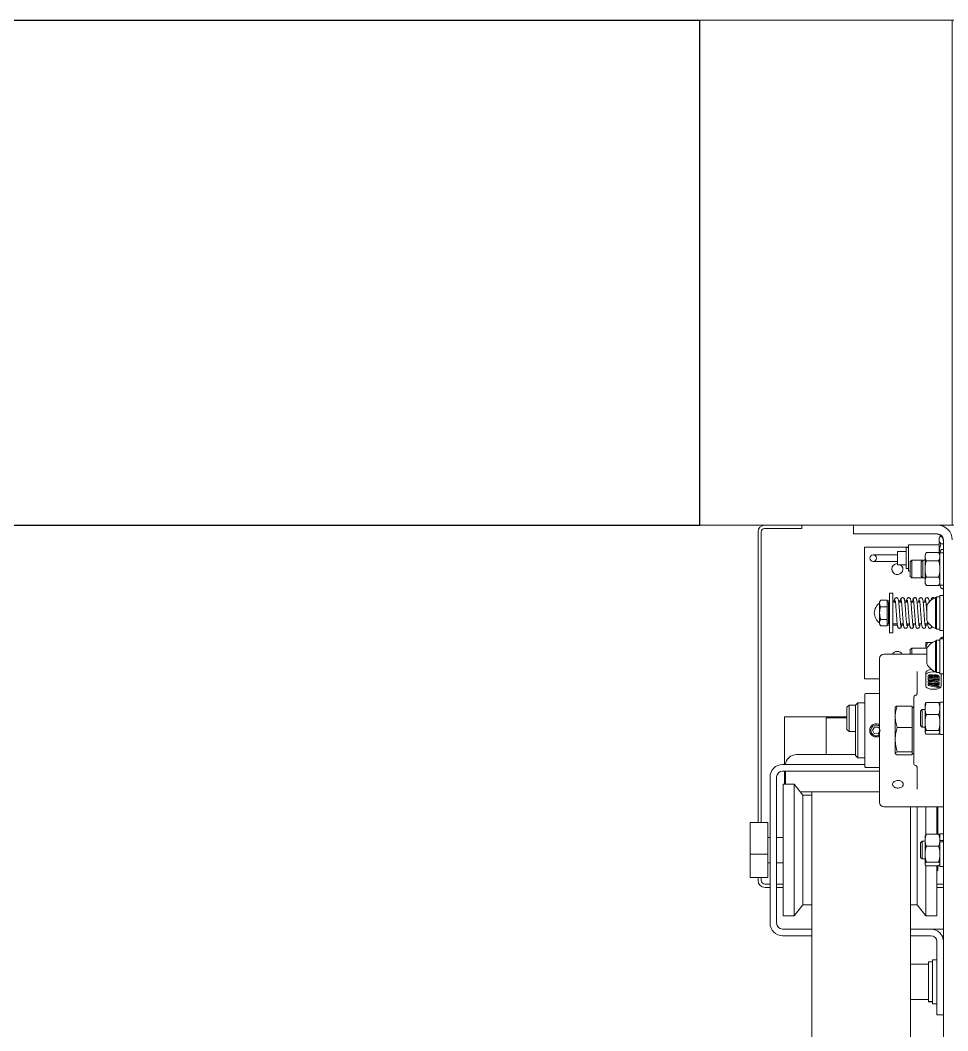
# Model space of a CAD drawing. Header units: inches. Extents: x -605 to 2991212, y -2872845 to 0.
# Drawn here: x 2768144.9 to 2768567.6, y -2487609.4 to -2487149.1 of the extents above; entities that cross this region are included whole.
import ezdxf

# ---------------------------------------------------------------- set-up
doc = ezdxf.new("R2010")
doc.units = ezdxf.units.IN
doc.header["$LTSCALE"] = 600
doc.header["$MEASUREMENT"] = 0
for name, color, linetype, lineweight in [('GB', 6, 'Continuous', 20), ('PV_COLUMN_LINE', 4, 'Continuous', 0), ('PV_STEEL LINE', 7, 'Continuous', 0), ('WALLS', 7, 'Continuous', 30)]:
    doc.layers.add(name, color=color, linetype=linetype, lineweight=lineweight)

# ---------------------------------------------------------------- blocks, each defined once
blk = doc.blocks.new('*U1330')
at = {"color": 7, "linetype": 'Continuous', "lineweight": 15}
for p, q in [((684445.08, -227649.88), (684523.88, -227649.88)), ((684462.08, -227649.88), (684462.08, -227651.38)), ((684485.58, -227653.88), (684485.58, -227649.88)), ((684442.08, -227652.88), (684442.08, -227785.38)), ((684443.58, -227652.88), (684443.58, -227785.38)), ((684452.08, -227651.38), (684445.08, -227651.38)), ((684462.08, -227651.38), (684452.08, -227651.38)), ((684495.58, -227653.88), (684485.58, -227653.88)), ((684495.58, -227653.88), (684523.88, -227653.88)), ((684524.58, -227658.88), (684510.58, -227658.88)), ((684510.58, -227664.88), (684510.58, -227658.88)), ((684524.95, -227655.24), (684524.58, -227655.88)), ((684524.58, -227655.88), (684524.58, -227656.47)), ((684524.58, -227656.47), (684524.58, -227662.52)), ((684526.58, -227658.31), (684525.39, -227658.31)), ((684526.58, -227656.58), (684526.58, -228079.88)), ((684490.58, -227659.88), (684490.58, -227719.88)), ((684510.58, -227659.88), (684490.58, -227659.88)), ((684499.58, -227663.38), (684494.58, -227663.38)), ((684505.58, -227663.38), (684499.58, -227663.38)), ((684505.58, -227664.88), (684505.58, -227662.13)), ((684509.58, -227661.88), (684505.83, -227661.88)), ((684510.58, -227660.13), (684509.58, -227660.13)), ((684509.58, -227664.88), (684509.58, -227660.13)), ((684518.79, -227662.34), (684518.18, -227663.38)), ((684518.18, -227663.38), (684518.18, -227664.23)), ((684518.18, -227664.23), (684518.18, -227669.83)), ((684518.76, -227662.38), (684524.4, -227662.38)), ((684524.98, -227663.38), (684524.38, -227662.34)), ((684524.59, -227662.69), (684524.98, -227662.69)), ((684525.38, -227661.34), (684524.89, -227662.69)), ((684526.58, -227662.48), (684524.98, -227662.48)), ((684524.98, -227662.48), (684524.98, -227677.28)), ((684494.58, -227666.38), (684499.58, -227666.38)), ((684499.58, -227666.38), (684505.58, -227666.38)), ((684505.58, -227667.63), (684505.58, -227664.88)), ((684505.83, -227667.88), (684509.58, -227667.88)), ((684509.58, -227669.63), (684509.58, -227664.88)), ((684510.58, -227670.88), (684510.58, -227664.88)), ((684512.17, -227665.88), (684511.48, -227666.57)), ((684511.48, -227666.57), (684511.48, -227671.82)), ((684517.17, -227665.88), (684512.17, -227665.88)), ((684512.17, -227665.88), (684512.17, -227672.23)), ((684517.17, -227665.88), (684516.48, -227666.57)), ((684516.48, -227666.57), (684516.48, -227673.19)), ((684518.18, -227665.88), (684517.17, -227665.88)), ((684517.17, -227665.88), (684517.17, -227673.88)), ((684518.76, -227666.08), (684524.4, -227666.08)), ((684509.58, -227669.63), (684510.58, -227669.63)), ((684510.58, -227670.88), (684511.48, -227670.88)), ((684511.48, -227671.82), (684511.48, -227673.19)), ((684511.48, -227673.19), (684512.17, -227673.88)), ((684512.17, -227672.23), (684512.17, -227673.88)), ((684516.48, -227673.19), (684517.17, -227673.88)), ((684518.18, -227669.83), (684518.18, -227675.49)), ((684518.76, -227673.58), (684524.4, -227673.58)), ((684512.17, -227673.88), (684517.17, -227673.88)), ((684517.17, -227673.88), (684518.18, -227673.88)), ((684518.18, -227675.49), (684518.18, -227676.38)), ((684518.18, -227676.38), (684518.79, -227677.42)), ((684518.76, -227677.39), (684524.4, -227677.39)), ((684524.38, -227677.42), (684524.98, -227676.38)), ((684524.59, -227677.07), (684524.98, -227677.07)), ((684524.89, -227677.07), (684525.38, -227678.43)), ((684525.02, -227677.43), (684524.94, -227677.35)), ((684524.98, -227677.28), (684526.58, -227677.28)), ((684503.58, -227680.88), (684501.98, -227680.88)), ((684501.98, -227698.88), (684501.98, -227680.88)), ((684503.58, -227698.88), (684503.58, -227680.88)), ((684524.98, -227682.48), (684523.38, -227682.48)), ((684523.38, -227697.28), (684523.38, -227682.48)), ((684526.58, -227681.88), (684524.98, -227681.88)), ((684524.98, -227697.88), (684524.98, -227681.88)), ((684497.91, -227684.14), (684497.48, -227684.88)), ((684497.48, -227684.88), (684497.48, -227685.58)), ((684497.48, -227685.58), (684497.48, -227689.93)), ((684500.98, -227684.11), (684497.93, -227684.11)), ((684500.98, -227687.04), (684497.93, -227687.04)), ((684500.98, -227684.11), (684500.98, -227685.58)), ((684500.98, -227684.38), (684501.98, -227684.38)), ((684501.48, -227684.88), (684500.98, -227684.88)), ((684500.98, -227685.58), (684500.98, -227687.04)), ((684500.98, -227687.04), (684500.98, -227689.93)), ((684501.48, -227684.88), (684501.48, -227694.24)), ((684501.98, -227686.88), (684501.73, -227686.88)), ((684503.58, -227684.38), (684504.64, -227684.38)), ((684504.71, -227684.88), (684503.58, -227684.88)), ((684506.15, -227684.38), (684507, -227684.38)), ((684507.49, -227684.88), (684506.22, -227684.88)), ((684508.93, -227684.38), (684509.77, -227684.38)), ((684510.27, -227684.88), (684508.99, -227684.88)), ((684513.04, -227684.88), (684511.77, -227684.88)), ((684512.65, -227683.76), (684512.48, -227684.88)), ((684515.82, -227684.88), (684514.55, -227684.88)), ((684518.59, -227684.88), (684517.33, -227684.88)), ((684518.98, -227690.73), (684518.98, -227686.38)), ((684523.38, -227682.88), (684523, -227682.88)), ((684523, -227691.58), (684523, -227682.88)), ((684497.48, -227689.93), (684497.48, -227694.24)), ((684500.98, -227689.93), (684500.98, -227692.81)), ((684518.98, -227693.38), (684518.98, -227690.73)), ((684523, -227696.88), (684523, -227691.58)), ((684497.48, -227694.24), (684497.48, -227694.88)), ((684497.48, -227694.88), (684497.91, -227695.63)), ((684500.98, -227692.81), (684497.93, -227692.81)), ((684500.98, -227695.66), (684497.93, -227695.66)), ((684500.98, -227692.81), (684500.98, -227694.24)), ((684500.98, -227694.24), (684500.98, -227695.66)), ((684500.98, -227694.88), (684501.48, -227694.88)), ((684501.98, -227695.38), (684500.98, -227695.38)), ((684501.48, -227694.24), (684501.48, -227694.88)), ((684501.73, -227692.88), (684501.98, -227692.88)), ((684503.58, -227694.88), (684505.54, -227694.88)), ((684505.6, -227695.38), (684503.58, -227695.38)), ((684507.05, -227694.88), (684508.31, -227694.88)), ((684507.44, -227695.99), (684507.61, -227694.88)), ((684508.38, -227695.38), (684507.53, -227695.38)), ((684509.82, -227694.88), (684511.09, -227694.88)), ((684510.58, -227695.38), (684510.31, -227695.38)), ((684511.16, -227695.35), (684510.58, -227695.38)), ((684512.6, -227694.88), (684513.87, -227694.88)), ((684515.37, -227694.88), (684516.64, -227694.88)), ((684518.15, -227694.88), (684519.42, -227694.88)), ((684501.98, -227698.88), (684503.58, -227698.88)), ((684523, -227696.88), (684523.38, -227696.88)), ((684523.38, -227697.28), (684524.98, -227697.28)), ((684524.98, -227697.88), (684526.58, -227697.88)), ((684518.58, -227705.88), (684518.58, -227703.38)), ((684521.47, -227703.38), (684519.38, -227703.38)), ((684522.76, -227702.69), (684522.8, -227702.69)), ((684523.38, -227702.61), (684523, -227702.61)), ((684523, -227716.61), (684523, -227702.61)), ((684524.98, -227702.21), (684523.38, -227702.21)), ((684523.38, -227717.01), (684523.38, -227702.21)), ((684526.58, -227701.61), (684524.98, -227701.61)), ((684524.98, -227717.61), (684524.98, -227701.61)), ((684525.38, -227701.34), (684525.28, -227701.61)), ((684518.98, -227708.61), (684499.48, -227708.61)), ((684512.17, -227705.88), (684511.48, -227706.57)), ((684511.48, -227706.57), (684511.48, -227708.61)), ((684519.11, -227705.88), (684512.17, -227705.88)), ((684512.17, -227705.88), (684512.17, -227708.61)), ((684518.98, -227713.11), (684518.98, -227706.11)), ((684514.58, -227716.59), (684514.58, -227726.43)), ((684518.58, -227723.32), (684518.58, -227716.88)), ((684519.58, -227719.29), (684519.58, -227718.68)), ((684519.58, -227719.71), (684519.58, -227719.29)), ((684524.58, -227719.68), (684519.58, -227719.29)), ((684520.15, -227718.66), (684520.15, -227719.08)), ((684520.15, -227719.08), (684521.72, -227719.2)), ((684521.72, -227719.2), (684521.72, -227718.8)), ((684522.29, -227718.75), (684522.29, -227719.25)), ((684522.29, -227719.25), (684524.02, -227719.39)), ((684523, -227716.61), (684523.38, -227716.61)), ((684523.38, -227717.01), (684524.98, -227717.01)), ((684523.99, -227718.7), (684523.99, -227719.16)), ((684524.02, -227719.39), (684524.02, -227718.94)), ((684524.98, -227717.25), (684524.44, -227717.01)), ((684524.58, -227718.74), (684524.58, -227719.68)), ((684524.98, -227717.61), (684526.58, -227717.61)), ((684525.58, -227717.61), (684525.58, -227723.32)), ((684490.58, -227719.88), (684497.48, -227719.88)), ((684519.58, -227719.96), (684519.58, -227719.71)), ((684519.58, -227719.71), (684524.58, -227720.11)), ((684522.52, -227720.19), (684519.58, -227719.96)), ((684519.58, -227719.96), (684519.58, -227720.42)), ((684519.58, -227720.42), (684521.65, -227720.59)), ((684519.58, -227720.93), (684521.46, -227720.62)), ((684519.58, -227721.2), (684519.58, -227720.93)), ((684524.58, -227721.59), (684519.58, -227721.2)), ((684519.58, -227721.66), (684519.58, -227721.2)), ((684519.58, -227721.66), (684523.06, -227721.94)), ((684519.58, -227722.15), (684524.58, -227721.84)), ((684519.58, -227722.45), (684519.58, -227722.15)), ((684519.58, -227722.92), (684519.58, -227722.45)), ((684524.58, -227723.53), (684519.58, -227722.45)), ((684519.58, -227722.92), (684524.58, -227723.99)), ((684521.15, -227722.52), (684522.63, -227722.84)), ((684522.63, -227722.21), (684521.38, -227722.28)), ((684521.54, -227721.11), (684524.58, -227721.35)), ((684524.58, -227720.36), (684521.7, -227720.82)), ((684522.63, -227722.67), (684522.01, -227722.71)), ((684522.38, -227721.17), (684524.58, -227720.82)), ((684522.63, -227722.84), (684522.63, -227722.21)), ((684524.58, -227722.09), (684523.14, -227722.18)), ((684523.14, -227722.18), (684523.14, -227722.94)), ((684523.14, -227722.64), (684524.58, -227722.55)), ((684523.14, -227722.94), (684524.58, -227723.25)), ((684524.58, -227719.68), (684524.58, -227720.11)), ((684524.58, -227720.11), (684524.58, -227720.36)), ((684524.58, -227720.36), (684524.58, -227720.82)), ((684524.58, -227721.35), (684524.58, -227721.59)), ((684524.58, -227721.59), (684524.58, -227721.84)), ((684524.58, -227721.84), (684524.58, -227722.09)), ((684524.58, -227722.09), (684524.58, -227722.55)), ((684524.58, -227723.25), (684524.58, -227723.53)), ((684524.58, -227723.53), (684524.58, -227723.99)), ((684497.48, -227726.51), (684491.08, -227726.51)), ((684513.92, -227727.39), (684513.9, -227727.38)), ((684514.58, -227726.43), (684514.59, -227726.47)), ((684483.55, -227731.88), (684482.58, -227732.85)), ((684482.58, -227732.85), (684482.58, -227742.92)), ((684486.58, -227731.88), (684483.55, -227731.88)), ((684483.55, -227731.88), (684483.55, -227743.88)), ((684487.58, -227730.86), (684486.58, -227731.86)), ((684486.58, -227754.86), (684486.58, -227731.86)), ((684490.78, -227730.86), (684487.58, -227730.86)), ((684487.58, -227730.86), (684487.58, -227755.86)), ((684504.62, -227732.8), (684504.58, -227732.86)), ((684504.58, -227737.14), (684504.58, -227732.87)), ((684512.38, -227732.26), (684505.52, -227732.26)), ((684512.38, -227732.26), (684512.38, -227737.14)), ((684513.08, -227732.86), (684512.38, -227732.86)), ((684518.29, -227731.2), (684518.18, -227731.38)), ((684518.18, -227731.38), (684518.18, -227733.42)), ((684518.18, -227733.42), (684518.18, -227739.75)), ((684518.76, -227730.69), (684524.4, -227730.69)), ((684524.98, -227731.38), (684524.88, -227731.2)), ((684526.58, -227730.48), (684524.98, -227730.48)), ((684524.98, -227745.28), (684524.98, -227730.48)), ((684454.08, -227737.13), (684454.08, -227758.88)), ((684482.58, -227737.13), (684454.08, -227737.13)), ((684473.08, -227737.63), (684482.58, -227737.63)), ((684473.08, -227754.38), (684473.08, -227737.63)), ((684504.58, -227737.14), (684504.58, -227747.58)), ((684512.38, -227737.14), (684512.38, -227742.02)), ((684516.87, -227733.88), (684516.18, -227734.57)), ((684516.18, -227734.57), (684516.18, -227741.19)), ((684518.18, -227733.88), (684516.87, -227733.88)), ((684516.87, -227733.88), (684516.87, -227741.88)), ((684518.76, -227736.15), (684524.4, -227736.15)), ((684495.18, -227741.83), (684494.25, -227743.29)), ((684495.18, -227741.83), (684496.91, -227741.9)), ((684496.91, -227741.9), (684497.71, -227743.44)), ((684512.38, -227742.02), (684505.52, -227742.02)), ((684512.38, -227742.02), (684512.38, -227747.58)), ((684516.18, -227741.19), (684516.87, -227741.88)), ((684516.87, -227741.88), (684518.18, -227741.88)), ((684518.18, -227739.75), (684518.18, -227744.21)), ((684482.58, -227742.92), (684483.55, -227743.88)), ((684483.55, -227743.88), (684486.58, -227743.88)), ((684493.02, -227742.89), (684492.99, -227743.24)), ((684495.06, -227744.83), (684494.25, -227743.29)), ((684495.06, -227744.83), (684496.79, -227744.9)), ((684496.79, -227744.9), (684497.71, -227743.44)), ((684497.48, -227743.37), (684497.48, -227743.36)), ((684518.18, -227744.21), (684518.18, -227744.38)), ((684518.18, -227744.38), (684518.29, -227744.56)), ((684518.76, -227743.34), (684524.4, -227743.34)), ((684518.76, -227745.07), (684524.4, -227745.07)), ((684524.84, -227744.56), (684524.4, -227745.07)), ((684524.88, -227744.56), (684524.98, -227744.38)), ((684524.98, -227745.28), (684526.58, -227745.28)), ((684504.58, -227753.8), (684504.58, -227747.58)), ((684512.38, -227747.58), (684512.38, -227753.13)), ((684486.58, -227754.38), (684459.58, -227754.38)), ((684486.58, -227754.86), (684487.58, -227755.86)), ((684487.58, -227755.86), (684490.78, -227755.86)), ((684504.66, -227753.93), (684504.58, -227753.8)), ((684504.58, -227753.8), (684504.58, -227753.86)), ((684504.58, -227753.86), (684504.62, -227753.93)), ((684512.38, -227753.13), (684505.52, -227753.13)), ((684512.38, -227754.47), (684505.52, -227754.47)), ((684512.38, -227753.13), (684512.38, -227753.8)), ((684512.38, -227753.8), (684512.38, -227754.47)), ((684512.38, -227753.86), (684513.08, -227753.86)), ((684490.78, -227758.88), (684453.28, -227758.88)), ((684491.08, -227760.21), (684497.48, -227760.21)), ((684513.9, -227759.35), (684513.92, -227759.34)), ((684514.59, -227760.25), (684514.58, -227760.3)), ((684514.58, -227760.3), (684514.58, -227770.13)), ((684447.58, -227831.18), (684447.58, -227764.58)), ((684450.58, -227831.18), (684450.58, -227764.58)), ((684497.48, -227761.88), (684453.28, -227761.88)), ((684454.08, -227761.88), (684454.08, -227767.88)), ((684454.58, -227761.88), (684454.58, -227764.88)), ((684454.58, -227767.88), (684454.58, -227764.88)), ((684458.58, -227767.88), (684453.58, -227767.88)), ((684453.58, -227827.88), (684453.58, -227767.88)), ((684462.58, -227772.88), (684458.58, -227767.88)), ((684458.58, -227827.88), (684458.58, -227767.88)), ((684466.58, -227771.38), (684461.38, -227771.38)), ((684466.58, -227772.88), (684462.58, -227772.88)), ((684462.58, -227822.88), (684462.58, -227772.88)), ((684497.48, -227771.38), (684466.58, -227771.38)), ((684466.58, -227791.96), (684466.58, -227771.38)), ((684499.48, -227778.11), (684526.58, -227778.11)), ((684511.58, -227791.96), (684511.58, -227778.11)), ((684514.58, -227778.11), (684514.58, -227822.88)), ((684518.58, -227778.11), (684518.58, -227790.85)), ((684523.58, -227778.11), (684523.58, -227790.69)), ((684524.08, -227790.69), (684524.08, -227778.11)), ((684438.58, -227785.38), (684446.58, -227785.38)), ((684438.58, -227799.76), (684438.58, -227785.38)), ((684446.58, -227799.76), (684446.58, -227785.38)), ((684447.58, -227792.08), (684446.58, -227792.08)), ((684453.58, -227792.08), (684450.58, -227792.08)), ((684466.58, -228006.88), (684466.58, -227791.96)), ((684511.58, -228006.88), (684511.58, -227791.96)), ((684518.29, -227791.2), (684518.18, -227791.38)), ((684518.18, -227791.38), (684518.18, -227793.42)), ((684518.76, -227790.69), (684524.4, -227790.69)), ((684524.98, -227791.38), (684524.88, -227791.2)), ((684526.58, -227790.48), (684524.98, -227790.48)), ((684524.98, -227793.49), (684524.98, -227790.48)), ((684516.87, -227793.88), (684516.18, -227794.57)), ((684516.18, -227794.57), (684516.18, -227801.19)), ((684518.18, -227793.88), (684516.87, -227793.88)), ((684516.87, -227793.88), (684516.87, -227801.88)), ((684518.18, -227793.42), (684518.18, -227799.75)), ((684518.76, -227796.15), (684524.4, -227796.15)), ((684526.58, -227793.49), (684524.98, -227793.49)), ((684524.98, -227793.49), (684524.98, -227793.99)), ((684524.98, -227794.16), (684524.98, -227793.99)), ((684524.98, -227805.28), (684524.98, -227794.16)), ((684524.98, -227794.16), (684526.58, -227794.16)), ((684438.58, -227799.76), (684446.58, -227799.76)), ((684438.58, -227799.76), (684438.58, -227810.38)), ((684446.58, -227799.76), (684446.58, -227810.38)), ((684516.18, -227801.19), (684516.87, -227801.88)), ((684516.87, -227801.88), (684518.18, -227801.88)), ((684518.18, -227799.75), (684518.18, -227804.21)), ((684446.58, -227803.68), (684447.58, -227803.68)), ((684450.58, -227803.68), (684453.58, -227803.68)), ((684518.18, -227804.21), (684518.18, -227804.38)), ((684518.18, -227804.38), (684518.29, -227804.56)), ((684518.58, -227804.89), (684518.58, -227827.88)), ((684518.76, -227803.34), (684524.4, -227803.34)), ((684518.76, -227805.07), (684524.4, -227805.07)), ((684523.58, -227805.07), (684523.58, -227827.88)), ((684524.08, -227807.13), (684524.08, -227805.07)), ((684524.84, -227804.56), (684524.4, -227805.07)), ((684524.88, -227804.56), (684524.98, -227804.38)), ((684524.98, -227805.28), (684526.58, -227805.28)), ((684446.58, -227810.38), (684438.58, -227810.38)), ((684442.08, -227810.38), (684442.08, -227811.68)), ((684443.58, -227810.38), (684443.58, -227811.68)), ((684523.58, -227807.13), (684524.08, -227807.13)), ((684445.28, -227813.38), (684447.58, -227813.38)), ((684445.28, -227814.88), (684447.58, -227814.88)), ((684450.58, -227813.38), (684453.58, -227813.38)), ((684450.58, -227814.88), (684453.58, -227814.88)), ((684523.58, -227813.38), (684526.58, -227813.38)), ((684523.58, -227814.88), (684526.58, -227814.88)), ((684458.58, -227827.88), (684462.58, -227822.88)), ((684462.58, -227822.88), (684466.58, -227822.88)), ((684511.58, -227822.88), (684514.58, -227822.88)), ((684514.58, -227822.88), (684518.58, -227827.88)), ((684453.58, -227827.88), (684458.58, -227827.88)), ((684518.58, -227827.88), (684523.58, -227827.88)), ((684453.28, -227833.88), (684466.58, -227833.88)), ((684511.58, -227833.88), (684520.88, -227833.88)), ((684526.58, -227833.88), (684520.88, -227833.88)), ((684453.28, -227836.88), (684466.58, -227836.88)), ((684511.58, -227836.88), (684520.88, -227836.88)), ((684526.58, -227836.88), (684525.9, -227836.88)), ((684523.58, -227867.88), (684523.58, -227839.58)), ((684523.58, -227847.88), (684521.58, -227847.88)), ((684521.58, -227867.88), (684521.58, -227847.88)), ((684519.78, -227849.88), (684511.58, -227849.88)), ((684521.58, -227848.83), (684519.78, -227848.83)), ((684519.78, -227866.79), (684519.78, -227848.83)), ((684511.58, -227865.88), (684519.78, -227865.88)), ((684521.58, -227866.79), (684519.78, -227866.79)), ((684519.78, -227866.79), (684519.78, -227866.91)), ((684519.78, -227866.93), (684519.78, -227866.91)), ((684519.78, -227866.91), (684521.58, -227866.91)), ((684519.78, -227866.93), (684521.58, -227866.93)), ((684521.58, -227867.88), (684523.58, -227867.88)), ((684523.58, -227872.88), (684523.58, -227867.88)), ((684526.58, -227872.88), (684523.58, -227872.88))]:
    blk.add_line(p, q, dxfattribs=at)
at = {"color": 7, "linetype": 'Continuous', "lineweight": 15, "flags": 128}
for points in [[(684511.76, -227684.51), (684511.81, -227684.52), (684512.51, -227684.73)], [(684518.58, -227716.88), (684518.73, -227716.51), (684519.14, -227716.17), (684519.79, -227715.88), (684520.63, -227715.68), (684521.14, -227715.61)], [(684523.38, -227716.76), (684522.58, -227716.68), (684521.59, -227716.68), (684520.63, -227716.79), (684519.79, -227716.99), (684519.14, -227717.28), (684518.73, -227717.62), (684518.58, -227718)], [(684525.58, -227718), (684525.44, -227717.62), (684525.44, -227717.61)], [(684525.58, -227723.32), (684525.44, -227723.7), (684525.03, -227724.04), (684524.38, -227724.33), (684523.54, -227724.53), (684522.58, -227724.64), (684521.59, -227724.64), (684520.63, -227724.53), (684519.79, -227724.33), (684519.14, -227724.04), (684518.73, -227723.7), (684518.58, -227723.32)]]:
    blk.add_lwpolyline(points, dxfattribs=at)
at = {"color": 7, "linetype": 'Continuous', "lineweight": 15}
blk.add_circle((684494.58, -227664.88), 1.5, dxfattribs=at)
for centre, radius, start, end in [((684445.08, -227652.88), 3, 90, 180), ((684523.88, -227656.58), 6.7, 0, 90), ((684445.08, -227652.88), 1.5, 90, 180), ((684523.18, -227657.28), 3.4, 0, 90), ((684523.88, -227656.58), 2.7, 0, 90), ((684505.83, -227662.13), 0.25, 90, 180), ((684525.97, -227661.55), 0.619, 0, 160), ((684505.58, -227669.88), 2.5, 90, 180), ((684505.58, -227669.88), 2.5, 180, 53.1301), ((684505.83, -227667.63), 0.25, 180, 270), ((684525.97, -227678.21), 0.619, 200, 0), ((684500.58, -227689.88), 5.5, 124.3077, 235.6923), ((684501.73, -227686.63), 0.25, 180, 270), ((684525.57, -227689.88), 7.45, 110.0947, 151.9941), ((684501.73, -227693.13), 0.25, 90, 180), ((684525.57, -227689.88), 7.45, 208.0059, 249.9053), ((684525.97, -227701.55), 0.619, 0, 160), ((684525.57, -227709.61), 7.45, 110.0947, 151.9941), ((684499.48, -227710.61), 2, 90, 180), ((684505.58, -227709.88), 2.5, 30.5307, 149.4693), ((684525.57, -227709.61), 7.45, 208.0059, 249.9053), ((684491.08, -227726.81), 0.3, 90, 180), ((684514.08, -227728.36), 1, 100.7555, 180), ((684495.98, -227743.36), 2.45, 51.6561, 177.5764), ((684495.98, -227743.36), 3, 59.3157, 91.6627), ((684495.98, -227743.36), 3, 195.4501, 300.6638), ((684495.98, -227743.36), 2.45, 177.5764, 308.5367), ((684459.58, -227759.38), 5, 90, 174.2608), ((684453.28, -227764.58), 5.7, 90, 180), ((684491.08, -227759.91), 0.3, 180, 270), ((684514.08, -227758.36), 1, 180, 259.2445), ((684453.28, -227764.58), 2.7, 90, 180), ((684499.48, -227776.11), 2, 180, 270), ((684445.28, -227811.68), 3.2, 180, 270), ((684445.28, -227811.68), 1.7, 180, 270), ((684453.28, -227831.18), 5.7, 180, 270), ((684453.28, -227831.18), 2.7, 180, 270), ((684520.88, -227839.58), 5.7, 0, 90), ((684520.88, -227839.58), 2.7, 0, 90)]:
    blk.add_arc(centre, radius, start, end, dxfattribs=at)
for points, knots in [([(684525.39, -227654.63), (684525.16, -227654.92), (684524.71, -227655.53), (684524.63, -227656.15), (684524.58, -227656.47)], [0, 0, 0, 0, 0.495458, 1, 1, 1, 1]), ([(684524.58, -227656.47), (684524.59, -227656.51), (684524.59, -227656.84), (684524.77, -227657.47), (684525.18, -227658.03), (684525.39, -227658.31)], [0, 0, 0, 0, 0.07009, 0.530784, 1, 1, 1, 1]), ([(684525.39, -227658.31), (684525.16, -227659.14), (684524.77, -227660.52), (684524.69, -227661.95), (684524.66, -227662.52)], [0, 0, 0, 0, 0.602622, 1, 1, 1, 1]), ([(684518.18, -227664.23), (684518.18, -227664.18), (684518.19, -227663.85), (684518.32, -227663.23), (684518.61, -227662.66), (684518.76, -227662.38)], [0, 0, 0, 0, 0.070077, 0.530778, 1, 1, 1, 1]), ([(684518.76, -227666.08), (684518.6, -227665.78), (684518.28, -227665.17), (684518.21, -227664.54), (684518.18, -227664.23)], [0, 0, 0, 0, 0.495458, 1, 1, 1, 1]), ([(684524.98, -227664.23), (684524.98, -227664.18), (684524.98, -227663.85), (684524.85, -227663.23), (684524.55, -227662.66), (684524.4, -227662.38)], [0, 0, 0, 0, 0.070077, 0.530778, 1, 1, 1, 1]), ([(684524.4, -227666.08), (684524.57, -227665.78), (684524.89, -227665.17), (684524.95, -227664.54), (684524.98, -227664.23)], [0, 0, 0, 0, 0.495458, 1, 1, 1, 1]), ([(684524.65, -227662.52), (684524.7, -227662.51), (684524.81, -227662.5), (684524.94, -227662.43), (684525, -227662.37), (684525.02, -227662.34)], [0, 0, 0, 0, 0.369759, 0.738, 1, 1, 1, 1]), ([(684518.18, -227669.83), (684518.18, -227669.74), (684518.19, -227669.07), (684518.32, -227667.8), (684518.61, -227666.65), (684518.76, -227666.08)], [0, 0, 0, 0, 0.070077, 0.530778, 1, 1, 1, 1]), ([(684524.98, -227669.83), (684524.98, -227669.74), (684524.98, -227669.07), (684524.85, -227667.8), (684524.55, -227666.65), (684524.4, -227666.08)], [0, 0, 0, 0, 0.070077, 0.530778, 1, 1, 1, 1]), ([(684518.76, -227673.58), (684518.6, -227672.97), (684518.28, -227671.74), (684518.21, -227670.47), (684518.18, -227669.83)], [0, 0, 0, 0, 0.495458, 1, 1, 1, 1]), ([(684518.18, -227675.49), (684518.19, -227675.31), (684518.22, -227674.67), (684518.54, -227674.04), (684518.76, -227673.58)], [0, 0, 0, 0, 0.268634, 1, 1, 1, 1]), ([(684524.4, -227673.58), (684524.57, -227672.97), (684524.89, -227671.74), (684524.95, -227670.47), (684524.98, -227669.83)], [0, 0, 0, 0, 0.495458, 1, 1, 1, 1]), ([(684524.98, -227675.49), (684524.98, -227675.31), (684524.94, -227674.67), (684524.63, -227674.04), (684524.4, -227673.58)], [0, 0, 0, 0, 0.268634, 1, 1, 1, 1]), ([(684518.76, -227677.39), (684518.68, -227677.23), (684518.34, -227676.61), (684518.25, -227675.96), (684518.18, -227675.49)], [0, 0, 0, 0, 0.257551, 1, 1, 1, 1]), ([(684524.4, -227677.39), (684524.49, -227677.23), (684524.83, -227676.61), (684524.92, -227675.96), (684524.98, -227675.49)], [0, 0, 0, 0, 0.257551, 1, 1, 1, 1]), ([(684497.48, -227685.58), (684497.48, -227685.54), (684497.49, -227685.28), (684497.59, -227684.78), (684497.82, -227684.34), (684497.93, -227684.11)], [0, 0, 0, 0, 0.070063, 0.53077, 1, 1, 1, 1]), ([(684497.93, -227687.04), (684497.81, -227686.8), (684497.55, -227686.32), (684497.51, -227685.83), (684497.48, -227685.58)], [0, 0, 0, 0, 0.495458, 1, 1, 1, 1]), ([(684497.48, -227689.93), (684497.48, -227689.86), (684497.49, -227689.34), (684497.59, -227688.36), (684497.82, -227687.48), (684497.93, -227687.04)], [0, 0, 0, 0, 0.070063, 0.53077, 1, 1, 1, 1]), ([(684507.27, -227696.01), (684507.22, -227695.89), (684507.13, -227695.66), (684507, -227694.6), (684506.88, -227693.28), (684506.77, -227691.84), (684506.66, -227690.45), (684506.56, -227688.87), (684506.44, -227687.3), (684506.32, -227685.86), (684506.21, -227684.75), (684506.09, -227683.95), (684505.97, -227683.34), (684505.47, -227682.89), (684504.99, -227682.87), (684504.68, -227683.04), (684504.44, -227683.33), (684504.33, -227683.68), (684504.24, -227684.07), (684504.2, -227684.5), (684504.18, -227684.6)], [0, 0, 0, 0, 0.086061, 0.166219, 0.239418, 0.306101, 0.366545, 0.419423, 0.505832, 0.570644, 0.634572, 0.700138, 0.764235, 0.798734, 0.830975, 0.85466, 0.871917, 0.917157, 0.980864, 1, 1, 1, 1]), ([(684504.18, -227684.88), (684504.18, -227684.83), (684504.18, -227684.77), (684504.18, -227684.68), (684504.18, -227684.64), (684504.18, -227684.62), (684504.18, -227684.61)], [0, 0, 0, 0, 0.624321, 0.802083, 0.946996, 1, 1, 1, 1]), ([(684504.62, -227684.14), (684504.61, -227684.14), (684504.59, -227684.14), (684504.71, -227684.73), (684504.81, -227685.71), (684504.91, -227686.94), (684505.01, -227688.18), (684505.11, -227689.65), (684505.22, -227691.28), (684505.35, -227692.96), (684505.48, -227694.51), (684505.63, -227695.75), (684505.73, -227696.04), (684505.78, -227696.19)], [0, 0, 0, 0, 0.03221, 0.115461, 0.227455, 0.295224, 0.371969, 0.455969, 0.548308, 0.649311, 0.757551, 0.875103, 1, 1, 1, 1]), ([(684507.11, -227683.77), (684507.1, -227683.78), (684507.04, -227683.87), (684506.98, -227684.41), (684506.92, -227684.88)], [0, 0, 0, 0, 0.125965, 1, 1, 1, 1]), ([(684508.82, -227683.82), (684508.8, -227683.7), (684508.76, -227683.47), (684508.55, -227683.12), (684508.2, -227682.89), (684507.79, -227682.87), (684507.46, -227683.03), (684507.22, -227683.32), (684507.17, -227683.55), (684507.15, -227683.69)], [0, 0, 0, 0, 0.141327, 0.2916, 0.447799, 0.598936, 0.73263, 0.843112, 1, 1, 1, 1]), ([(684507.25, -227683.75), (684507.29, -227683.85), (684507.38, -227684.04), (684507.51, -227684.96), (684507.62, -227686.15), (684507.73, -227687.47), (684507.83, -227688.79), (684507.93, -227690.33), (684508.05, -227691.92), (684508.16, -227693.4), (684508.27, -227694.53), (684508.38, -227695.44), (684508.46, -227695.99), (684508.65, -227696.47), (684508.97, -227696.82), (684509.44, -227696.92), (684509.77, -227696.78), (684509.97, -227696.59), (684510.13, -227696.34), (684510.24, -227695.92), (684510.32, -227695.45), (684510.37, -227694.96), (684510.38, -227694.88)], [0, 0, 0, 0, 0.078542, 0.152513, 0.220094, 0.282538, 0.339457, 0.389864, 0.474419, 0.5367, 0.594858, 0.654194, 0.713336, 0.743425, 0.775879, 0.8079, 0.832177, 0.848691, 0.866228, 0.915803, 0.986909, 1, 1, 1, 1]), ([(684509.92, -227695.67), (684509.93, -227695.67), (684509.94, -227695.68), (684509.9, -227695.54), (684509.82, -227695), (684509.71, -227693.94), (684509.61, -227692.68), (684509.51, -227691.42), (684509.41, -227689.94), (684509.29, -227688.32), (684509.17, -227686.66), (684509.04, -227685.15), (684508.89, -227683.96), (684508.79, -227683.7), (684508.74, -227683.56)], [0, 0, 0, 0, 0.007534, 0.040097, 0.124237, 0.237987, 0.305545, 0.381787, 0.465664, 0.556419, 0.656202, 0.762451, 0.877955, 1, 1, 1, 1]), ([(684512.84, -227696.02), (684512.79, -227695.93), (684512.71, -227695.74), (684512.58, -227694.83), (684512.46, -227693.66), (684512.36, -227692.35), (684512.26, -227691.03), (684512.15, -227689.49), (684512.04, -227687.89), (684511.92, -227686.41), (684511.82, -227685.27), (684511.71, -227684.35), (684511.62, -227683.79), (684511.44, -227683.3), (684511.12, -227682.95), (684510.65, -227682.85), (684510.32, -227682.98), (684510.11, -227683.18), (684509.96, -227683.43), (684509.85, -227683.84), (684509.76, -227684.32), (684509.71, -227684.8), (684509.7, -227684.88)], [0, 0, 0, 0, 0.078746, 0.152092, 0.220102, 0.281837, 0.338737, 0.389475, 0.473277, 0.536003, 0.593597, 0.652763, 0.712482, 0.742564, 0.775287, 0.807795, 0.832503, 0.849313, 0.867031, 0.91662, 0.986146, 1, 1, 1, 1]), ([(684510.16, -227684.1), (684510.16, -227684.1), (684510.15, -227684.09), (684510.18, -227684.24), (684510.26, -227684.78), (684510.38, -227685.85), (684510.48, -227687.13), (684510.58, -227688.39), (684510.68, -227689.87), (684510.8, -227691.5), (684510.92, -227693.15), (684511.05, -227694.65), (684511.2, -227695.83), (684511.3, -227696.08), (684511.35, -227696.21)], [0, 0, 0, 0, 0.007879, 0.040471, 0.125653, 0.238728, 0.306775, 0.383142, 0.466111, 0.557484, 0.656626, 0.762977, 0.877863, 1, 1, 1, 1]), ([(684514.38, -227683.85), (684514.36, -227683.73), (684514.33, -227683.48), (684514.12, -227683.13), (684513.76, -227682.89), (684513.35, -227682.87), (684513.02, -227683.03), (684512.78, -227683.31), (684512.73, -227683.55), (684512.71, -227683.69)], [0, 0, 0, 0, 0.14565, 0.298757, 0.456361, 0.607677, 0.740537, 0.849285, 1, 1, 1, 1]), ([(684512.82, -227683.75), (684512.86, -227683.87), (684512.95, -227684.1), (684513.08, -227685.1), (684513.19, -227686.35), (684513.3, -227687.72), (684513.4, -227689.07), (684513.51, -227690.63), (684513.63, -227692.21), (684513.74, -227693.66), (684513.85, -227694.77), (684513.96, -227695.63), (684514.05, -227696.16), (684514.3, -227696.64), (684514.72, -227696.9), (684515.15, -227696.88), (684515.51, -227696.64), (684515.71, -227696.28), (684515.82, -227695.82), (684515.89, -227695.22), (684515.94, -227694.88)], [0, 0, 0, 0, 0.080571, 0.156348, 0.225308, 0.289126, 0.346834, 0.397913, 0.483022, 0.545513, 0.605498, 0.666448, 0.726491, 0.756746, 0.788991, 0.81743, 0.838232, 0.874173, 0.929154, 1, 1, 1, 1]), ([(684515.44, -227695.57), (684515.45, -227695.57), (684515.48, -227695.59), (684515.42, -227695.31), (684515.35, -227694.74), (684515.24, -227693.69), (684515.13, -227692.24), (684515.01, -227690.66), (684514.9, -227689.09), (684514.8, -227687.72), (684514.69, -227686.32), (684514.58, -227685.03), (684514.44, -227683.98), (684514.35, -227683.72), (684514.31, -227683.58)], [0, 0, 0, 0, 0.015952, 0.058195, 0.144454, 0.229638, 0.317332, 0.43648, 0.50814, 0.589264, 0.679292, 0.776946, 0.884753, 1, 1, 1, 1]), ([(684518.4, -227696.02), (684518.36, -227695.94), (684518.27, -227695.79), (684518.14, -227694.88), (684518.02, -227693.7), (684517.92, -227692.38), (684517.82, -227691.05), (684517.71, -227689.49), (684517.6, -227687.89), (684517.48, -227686.4), (684517.38, -227685.24), (684517.26, -227684.32), (684517.17, -227683.73), (684516.93, -227683.18), (684516.51, -227682.87), (684516.07, -227682.88), (684515.71, -227683.1), (684515.5, -227683.45), (684515.39, -227683.93), (684515.3, -227684.41), (684515.26, -227684.86), (684515.26, -227684.88)], [0, 0, 0, 0, 0.07983, 0.153861, 0.222508, 0.284632, 0.341737, 0.392484, 0.475668, 0.537987, 0.596436, 0.656505, 0.717664, 0.75007, 0.786212, 0.817496, 0.838934, 0.872745, 0.924452, 0.996096, 1, 1, 1, 1]), ([(684515.76, -227684.24), (684515.75, -227684.25), (684515.73, -227684.25), (684515.8, -227684.61), (684515.87, -227685.26), (684515.97, -227686.38), (684516.09, -227687.87), (684516.21, -227689.48), (684516.32, -227691.05), (684516.42, -227692.4), (684516.53, -227693.76), (684516.65, -227694.98), (684516.78, -227695.94), (684516.87, -227696.13), (684516.92, -227696.23)], [0, 0, 0, 0, 0.027192, 0.070216, 0.155729, 0.238759, 0.326337, 0.443037, 0.514314, 0.594726, 0.682501, 0.7799, 0.885473, 1, 1, 1, 1]), ([(684518.22, -227683.71), (684518.16, -227683.95), (684518.1, -227684.2), (684518.04, -227684.85), (684518.03, -227684.88)], [0, 0, 0, 0, 0.954751, 1, 1, 1, 1]), ([(684519.94, -227683.88), (684519.93, -227683.76), (684519.89, -227683.51), (684519.68, -227683.14), (684519.32, -227682.9), (684518.91, -227682.87), (684518.58, -227683.03), (684518.34, -227683.31), (684518.29, -227683.54), (684518.26, -227683.68)], [0, 0, 0, 0, 0.149002, 0.304097, 0.462497, 0.613671, 0.745749, 0.853236, 1, 1, 1, 1]), ([(684518.38, -227683.77), (684518.43, -227683.9), (684518.51, -227684.16), (684518.65, -227685.2), (684518.76, -227686.47), (684518.87, -227687.86), (684518.94, -227688.87), (684518.98, -227689.4), (684518.98, -227689.46)], [0, 0, 0, 0, 0.227346, 0.441104, 0.63554, 0.815752, 0.978256, 1, 1, 1, 1]), ([(684520.12, -227684.99), (684520.08, -227684.69), (684520, -227683.98), (684519.92, -227683.74), (684519.87, -227683.6)], [0, 0, 0, 0, 0.421619, 1, 1, 1, 1]), ([(684522.45, -227683.25), (684522.4, -227683.18), (684522.26, -227682.98), (684521.88, -227682.85), (684521.52, -227682.93), (684521.27, -227683.12), (684521.08, -227683.4), (684521, -227683.64), (684520.95, -227683.95), (684520.94, -227684.05)], [0, 0, 0, 0, 0.098274, 0.27668, 0.418975, 0.517794, 0.613099, 0.883084, 1, 1, 1, 1]), ([(684497.93, -227692.81), (684497.81, -227692.35), (684497.55, -227691.4), (684497.51, -227690.42), (684497.48, -227689.93)], [0, 0, 0, 0, 0.495458, 1, 1, 1, 1]), ([(684497.48, -227694.24), (684497.54, -227693.86), (684497.61, -227693.37), (684497.88, -227692.91), (684497.93, -227692.81)], [0, 0, 0, 0, 0.788999, 1, 1, 1, 1]), ([(684497.93, -227695.66), (684497.75, -227695.3), (684497.51, -227694.83), (684497.49, -227694.35), (684497.48, -227694.24)], [0, 0, 0, 0, 0.768151, 1, 1, 1, 1]), ([(684505.7, -227695.92), (684505.72, -227696.04), (684505.76, -227696.29), (684505.97, -227696.64), (684506.33, -227696.88), (684506.74, -227696.9), (684507.07, -227696.73), (684507.31, -227696.45), (684507.35, -227696.22), (684507.38, -227696.08)], [0, 0, 0, 0, 0.145202, 0.297841, 0.455031, 0.60606, 0.73884, 0.847795, 1, 1, 1, 1]), ([(684511.27, -227695.95), (684511.29, -227696.07), (684511.32, -227696.31), (684511.53, -227696.65), (684511.89, -227696.88), (684512.3, -227696.9), (684512.63, -227696.73), (684512.87, -227696.45), (684512.91, -227696.21), (684512.94, -227696.07)], [0, 0, 0, 0, 0.140587, 0.290214, 0.445915, 0.596757, 0.730426, 0.841227, 1, 1, 1, 1]), ([(684512.85, -227696.22), (684512.9, -227696.19), (684513, -227696.13), (684513.11, -227695.3), (684513.16, -227694.88)], [0, 0, 0, 0, 0.498863, 1, 1, 1, 1]), ([(684516.83, -227695.98), (684516.85, -227696.09), (684516.88, -227696.32), (684517.09, -227696.66), (684517.45, -227696.88), (684517.86, -227696.9), (684518.19, -227696.73), (684518.43, -227696.44), (684518.48, -227696.2), (684518.5, -227696.05)], [0, 0, 0, 0, 0.135401, 0.281565, 0.435424, 0.585862, 0.720408, 0.833298, 1, 1, 1, 1]), ([(684518.41, -227696.24), (684518.46, -227696.19), (684518.56, -227696.11), (684518.66, -227695.27), (684518.71, -227694.88)], [0, 0, 0, 0, 0.538625, 1, 1, 1, 1]), ([(684519.31, -227693.78), (684519.34, -227694.14), (684519.41, -227694.88), (684519.53, -227695.7), (684519.62, -227696.2), (684519.87, -227696.65), (684520.28, -227696.91), (684520.71, -227696.88), (684521.07, -227696.64), (684521.24, -227696.33), (684521.3, -227696.08), (684521.33, -227695.94)], [0, 0, 0, 0, 0.162218, 0.329166, 0.492238, 0.57164, 0.654461, 0.728243, 0.78376, 0.883274, 1, 1, 1, 1]), ([(684518.58, -227703.38), (684518.59, -227703.38), (684518.6, -227703.38), (684518.79, -227703.38), (684519.13, -227703.38), (684519.35, -227703.38), (684519.38, -227703.38)], [0, 0, 0, 0, 0.127652, 0.522597, 0.927522, 1, 1, 1, 1]), ([(684519.38, -227703.38), (684519.19, -227703.84), (684518.83, -227704.65), (684518.71, -227705.51), (684518.66, -227705.88)], [0, 0, 0, 0, 0.561643, 1, 1, 1, 1]), ([(684497.48, -227710.61), (684497.48, -227710.66), (684497.48, -227710.76), (684497.48, -227711.54), (684497.48, -227712.73), (684497.48, -227714.23), (684497.48, -227715.92), (684497.48, -227717.9), (684497.48, -227720.16), (684497.48, -227722.68), (684497.48, -227725.39), (684497.48, -227728.27), (684497.48, -227731.57), (684497.48, -227735.27), (684497.48, -227739.33), (684497.48, -227742.03), (684497.48, -227743.36)], [0, 0, 0, 0, 0.077635, 0.157672, 0.239953, 0.304285, 0.368608, 0.434309, 0.5, 0.565701, 0.631392, 0.695725, 0.760048, 0.842337, 0.922367, 1, 1, 1, 1]), ([(684519.58, -227718.68), (684519.58, -227718.65), (684519.59, -227718.59), (684519.59, -227718.51), (684519.61, -227718.46), (684519.62, -227718.44)], [0, 0, 0, 0, 0.385083, 0.692098, 1, 1, 1, 1]), ([(684519.62, -227718.44), (684519.65, -227718.4), (684519.73, -227718.29), (684520.02, -227718.16), (684520.38, -227718.06), (684520.65, -227718.03), (684520.76, -227718.03), (684520.77, -227718.03)], [0, 0, 0, 0, 0.200372, 0.501468, 0.808492, 0.96837, 1, 1, 1, 1]), ([(684520.81, -227718.26), (684520.79, -227718.27), (684520.74, -227718.27), (684520.67, -227718.28), (684520.59, -227718.29), (684520.51, -227718.31), (684520.44, -227718.33), (684520.38, -227718.36), (684520.32, -227718.39), (684520.28, -227718.42), (684520.25, -227718.45), (684520.22, -227718.47), (684520.2, -227718.5), (684520.18, -227718.53), (684520.16, -227718.57), (684520.15, -227718.61), (684520.15, -227718.64), (684520.15, -227718.66)], [0, 0, 0, 0, 0.053497, 0.106836, 0.160112, 0.243957, 0.327723, 0.369511, 0.453216, 0.536895, 0.578674, 0.620452, 0.704076, 0.74585, 0.829444, 0.914545, 1, 1, 1, 1]), ([(684520.16, -227719.08), (684520.16, -227719.08), (684520.16, -227719.05), (684520.17, -227719.02), (684520.19, -227718.98), (684520.2, -227718.96), (684520.23, -227718.93), (684520.25, -227718.91), (684520.29, -227718.87), (684520.34, -227718.84), (684520.4, -227718.81), (684520.45, -227718.79), (684520.5, -227718.78), (684520.56, -227718.76), (684520.62, -227718.75), (684520.7, -227718.73), (684520.77, -227718.73), (684520.81, -227718.73)], [0, 0, 0, 0, 0.039848, 0.154228, 0.211383, 0.268542, 0.325705, 0.382871, 0.440042, 0.554645, 0.611831, 0.669022, 0.726221, 0.783431, 0.840656, 0.897909, 1, 1, 1, 1]), ([(684520.77, -227718.03), (684520.86, -227718.03), (684521.1, -227718.04), (684521.46, -227718.13), (684521.8, -227718.24), (684521.93, -227718.34), (684521.98, -227718.38)], [0, 0, 0, 0, 0.160219, 0.454509, 0.778367, 1, 1, 1, 1]), ([(684521.72, -227718.8), (684521.7, -227718.72), (684521.67, -227718.58), (684521.43, -227718.41), (684521.2, -227718.32), (684521, -227718.27), (684520.87, -227718.27), (684520.81, -227718.26)], [0, 0, 0, 0, 0.347878, 0.625456, 0.78878, 0.908922, 1, 1, 1, 1]), ([(684521.72, -227719.26), (684521.7, -227719.18), (684521.67, -227719.04), (684521.43, -227718.87), (684521.2, -227718.78), (684521, -227718.74), (684520.87, -227718.73), (684520.81, -227718.73)], [0, 0, 0, 0, 0.347878, 0.625456, 0.78878, 0.908922, 1, 1, 1, 1]), ([(684521.98, -227718.38), (684522.02, -227718.34), (684522.13, -227718.25), (684522.42, -227718.16), (684522.73, -227718.09), (684522.92, -227718.08), (684523, -227718.07)], [0, 0, 0, 0, 0.2245, 0.582962, 0.81696, 1, 1, 1, 1]), ([(684523.01, -227718.33), (684522.95, -227718.33), (684522.84, -227718.34), (684522.65, -227718.38), (684522.46, -227718.47), (684522.32, -227718.6), (684522.3, -227718.7), (684522.29, -227718.75)], [0, 0, 0, 0, 0.110158, 0.247528, 0.44464, 0.727078, 1, 1, 1, 1]), ([(684523.01, -227718.79), (684522.95, -227718.79), (684522.84, -227718.8), (684522.65, -227718.84), (684522.46, -227718.93), (684522.32, -227719.06), (684522.3, -227719.16), (684522.29, -227719.21)], [0, 0, 0, 0, 0.110158, 0.247528, 0.44464, 0.727078, 1, 1, 1, 1]), ([(684523, -227718.07), (684523.08, -227718.08), (684523.31, -227718.09), (684523.76, -227718.19), (684524.21, -227718.36), (684524.52, -227718.57), (684524.57, -227718.7), (684524.58, -227718.74)], [0, 0, 0, 0, 0.093436, 0.276751, 0.597142, 0.852965, 1, 1, 1, 1]), ([(684523.99, -227718.7), (684523.98, -227718.69), (684523.96, -227718.65), (684523.91, -227718.61), (684523.86, -227718.57), (684523.79, -227718.53), (684523.72, -227718.49), (684523.64, -227718.46), (684523.55, -227718.43), (684523.46, -227718.4), (684523.36, -227718.38), (684523.28, -227718.36), (684523.17, -227718.34), (684523.07, -227718.33), (684523.01, -227718.33)], [0, 0, 0, 0, 0.069719, 0.192371, 0.253501, 0.314627, 0.437053, 0.498172, 0.55929, 0.681711, 0.742837, 0.803972, 0.865123, 1, 1, 1, 1]), ([(684523.99, -227719.16), (684523.98, -227719.15), (684523.96, -227719.11), (684523.91, -227719.07), (684523.86, -227719.03), (684523.79, -227718.99), (684523.72, -227718.96), (684523.64, -227718.92), (684523.55, -227718.89), (684523.46, -227718.86), (684523.36, -227718.84), (684523.28, -227718.82), (684523.17, -227718.8), (684523.07, -227718.8), (684523.01, -227718.79)], [0, 0, 0, 0, 0.069719, 0.192371, 0.253501, 0.314627, 0.437053, 0.498172, 0.55929, 0.681711, 0.742837, 0.803972, 0.865123, 1, 1, 1, 1]), ([(684524.02, -227718.94), (684524.02, -227718.91), (684524.01, -227718.85), (684524.01, -227718.77), (684523.99, -227718.72), (684523.99, -227718.7)], [0, 0, 0, 0, 0.394435, 0.696732, 1, 1, 1, 1]), ([(684524.02, -227719.39), (684524.02, -227719.36), (684524.01, -227719.31), (684524.01, -227719.23), (684523.99, -227719.18), (684523.99, -227719.16)], [0, 0, 0, 0, 0.35329, 0.676127, 1, 1, 1, 1]), ([(684521.38, -227722.28), (684521.33, -227722.28), (684521.25, -227722.29), (684521.15, -227722.29), (684521.05, -227722.3), (684520.96, -227722.3), (684520.88, -227722.31), (684520.8, -227722.31), (684520.72, -227722.32), (684520.63, -227722.32), (684520.57, -227722.32), (684520.51, -227722.32), (684520.45, -227722.33), (684520.38, -227722.33), (684520.28, -227722.33), (684520.19, -227722.33), (684520.13, -227722.34)], [0, 0, 0, 0, 0.099594, 0.199189, 0.248986, 0.348581, 0.398378, 0.448175, 0.54777, 0.597567, 0.647364, 0.697161, 0.746958, 0.796756, 0.84756, 1, 1, 1, 1]), ([(684520.13, -227722.34), (684520.15, -227722.34), (684520.21, -227722.35), (684520.28, -227722.36), (684520.38, -227722.38), (684520.45, -227722.39), (684520.53, -227722.4), (684520.59, -227722.41), (684520.64, -227722.42), (684520.7, -227722.43), (684520.77, -227722.45), (684520.85, -227722.46), (684520.92, -227722.48), (684520.98, -227722.49), (684521.05, -227722.5), (684521.11, -227722.52), (684521.15, -227722.52)], [0, 0, 0, 0, 0.054943, 0.164834, 0.219777, 0.329666, 0.384609, 0.439552, 0.494494, 0.549437, 0.604379, 0.714266, 0.769208, 0.824151, 0.879093, 1, 1, 1, 1]), ([(684521.7, -227720.82), (684521.54, -227720.84), (684521.23, -227720.89), (684520.75, -227720.96), (684520.42, -227721), (684520.26, -227721.02)], [0, 0, 0, 0, 0.324834, 0.662217, 1, 1, 1, 1]), ([(684520.26, -227721.02), (684520.42, -227721.03), (684520.72, -227721.05), (684521.14, -227721.08), (684521.4, -227721.1), (684521.54, -227721.11)], [0, 0, 0, 0, 0.384961, 0.692393, 1, 1, 1, 1]), ([(684521.46, -227720.62), (684521.61, -227720.59), (684521.93, -227720.54), (684522.41, -227720.46), (684522.74, -227720.42), (684522.9, -227720.39)], [0, 0, 0, 0, 0.319795, 0.659841, 1, 1, 1, 1]), ([(684523.83, -227720.28), (684523.66, -227720.27), (684523.36, -227720.25), (684522.92, -227720.22), (684522.65, -227720.2), (684522.52, -227720.19)], [0, 0, 0, 0, 0.376575, 0.688232, 1, 1, 1, 1]), ([(684522.9, -227720.39), (684522.98, -227720.38), (684523.14, -227720.36), (684523.45, -227720.32), (684523.68, -227720.3), (684523.83, -227720.28)], [0, 0, 0, 0, 0.258306, 0.51659, 1, 1, 1, 1]), ([(684490.78, -227743.36), (684490.78, -227742.35), (684490.78, -227740.27), (684490.78, -227737.19), (684490.78, -227734.22), (684490.78, -227731.58), (684490.78, -227729.78), (684490.78, -227728.64), (684490.78, -227727.74), (684490.78, -227726.98), (684490.78, -227726.87), (684490.78, -227726.81)], [0, 0, 0, 0, 0.116497, 0.239972, 0.36858, 0.499917, 0.631255, 0.695631, 0.760028, 0.883503, 1, 1, 1, 1]), ([(684513.08, -227758.36), (684513.08, -227758.31), (684513.08, -227758.21), (684513.08, -227757.38), (684513.08, -227756), (684513.08, -227754.05), (684513.08, -227752.04), (684513.08, -227750.28), (684513.08, -227748.47), (684513.08, -227746.16), (684513.08, -227743.36), (684513.08, -227740.56), (684513.08, -227737.77), (684513.08, -227735.08), (684513.08, -227732.68), (684513.08, -227731.05), (684513.08, -227730.02), (684513.08, -227729.2), (684513.08, -227728.51), (684513.08, -227728.41), (684513.08, -227728.36)], [0, 0, 0, 0, 0.058248, 0.119986, 0.18429, 0.249959, 0.315627, 0.347815, 0.380014, 0.441752, 0.5, 0.558248, 0.619986, 0.68429, 0.749959, 0.815627, 0.847815, 0.880014, 0.941752, 1, 1, 1, 1]), ([(684514.59, -227726.47), (684514.57, -227726.58), (684514.54, -227726.8), (684514.37, -227727.09), (684514.13, -227727.3), (684513.94, -227727.36), (684513.85, -227727.39)], [0, 0, 0, 0, 0.260611, 0.513579, 0.759784, 1, 1, 1, 1]), ([(684514.14, -227727.3), (684514.1, -227727.32), (684514.03, -227727.35), (684513.95, -227727.37), (684513.91, -227727.38)], [0, 0, 0, 0, 0.50305, 1, 1, 1, 1]), ([(684504.58, -227737.14), (684504.59, -227737.03), (684504.59, -227736.15), (684504.8, -227734.5), (684505.28, -227733.01), (684505.52, -227732.26)], [0, 0, 0, 0, 0.070095, 0.530787, 1, 1, 1, 1]), ([(684505.52, -227732.26), (684505.32, -227732.34), (684504.91, -227732.51), (684504.63, -227732.74), (684504.6, -227732.88), (684504.58, -227732.93)], [0, 0, 0, 0, 0.384641, 0.773015, 1, 1, 1, 1]), ([(684518.18, -227733.42), (684518.18, -227733.36), (684518.19, -227732.87), (684518.32, -227731.94), (684518.61, -227731.11), (684518.76, -227730.69)], [0, 0, 0, 0, 0.070077, 0.530778, 1, 1, 1, 1]), ([(684518.76, -227736.15), (684518.6, -227735.71), (684518.28, -227734.81), (684518.21, -227733.89), (684518.18, -227733.42)], [0, 0, 0, 0, 0.495458, 1, 1, 1, 1]), ([(684518.76, -227730.69), (684518.67, -227730.76), (684518.46, -227730.93), (684518.4, -227731.11), (684518.37, -227731.21)], [0, 0, 0, 0, 0.43153, 1, 1, 1, 1]), ([(684524.98, -227733.42), (684524.98, -227733.36), (684524.98, -227732.87), (684524.85, -227731.94), (684524.55, -227731.11), (684524.4, -227730.69)], [0, 0, 0, 0, 0.070077, 0.530778, 1, 1, 1, 1]), ([(684524.4, -227730.69), (684524.5, -227730.76), (684524.71, -227730.93), (684524.77, -227731.11), (684524.8, -227731.21)], [0, 0, 0, 0, 0.43153, 1, 1, 1, 1]), ([(684524.4, -227736.15), (684524.57, -227735.71), (684524.89, -227734.81), (684524.95, -227733.89), (684524.98, -227733.42)], [0, 0, 0, 0, 0.495458, 1, 1, 1, 1]), ([(684505.52, -227742.02), (684505.26, -227741.23), (684504.73, -227739.63), (684504.63, -227737.98), (684504.58, -227737.14)], [0, 0, 0, 0, 0.495458, 1, 1, 1, 1]), ([(684518.18, -227739.75), (684518.18, -227739.66), (684518.19, -227739.02), (684518.32, -227737.8), (684518.61, -227736.7), (684518.76, -227736.15)], [0, 0, 0, 0, 0.070077, 0.530778, 1, 1, 1, 1]), ([(684524.98, -227739.75), (684524.98, -227739.66), (684524.98, -227739.02), (684524.85, -227737.8), (684524.55, -227736.7), (684524.4, -227736.15)], [0, 0, 0, 0, 0.070077, 0.530778, 1, 1, 1, 1]), ([(684495.98, -227740.36), (684495.65, -227740.4), (684494.98, -227740.46), (684494.09, -227740.97), (684493.4, -227741.72), (684493.01, -227742.67), (684492.95, -227743.69), (684493.22, -227744.67), (684493.8, -227745.5), (684494.63, -227746.1), (684495.61, -227746.39), (684496.62, -227746.37), (684497.2, -227746.09), (684497.48, -227745.95)], [0, 0, 0, 0, 0.09102, 0.182006, 0.273902, 0.366416, 0.45795, 0.548459, 0.639446, 0.731687, 0.824045, 0.915144, 1, 1, 1, 1]), ([(684497.48, -227740.79), (684497.23, -227740.66), (684496.76, -227740.41), (684496.23, -227740.38), (684495.98, -227740.36)], [0, 0, 0, 0, 0.536646, 1, 1, 1, 1]), ([(684504.58, -227747.58), (684504.59, -227747.45), (684504.59, -227746.45), (684504.8, -227744.57), (684505.28, -227742.88), (684505.52, -227742.02)], [0, 0, 0, 0, 0.070095, 0.530787, 1, 1, 1, 1]), ([(684518.76, -227743.34), (684518.6, -227742.76), (684518.28, -227741.58), (684518.21, -227740.36), (684518.18, -227739.75)], [0, 0, 0, 0, 0.495458, 1, 1, 1, 1]), ([(684524.4, -227743.34), (684524.57, -227742.76), (684524.89, -227741.58), (684524.95, -227740.36), (684524.98, -227739.75)], [0, 0, 0, 0, 0.495458, 1, 1, 1, 1]), ([(684490.78, -227759.91), (684490.78, -227759.86), (684490.78, -227759.75), (684490.78, -227758.83), (684490.78, -227757.3), (684490.78, -227755.15), (684490.78, -227752.94), (684490.78, -227750.99), (684490.78, -227749), (684490.78, -227746.45), (684490.78, -227744.37), (684490.78, -227743.36)], [0, 0, 0, 0, 0.116497, 0.239972, 0.36858, 0.499917, 0.631255, 0.695631, 0.760028, 0.883503, 1, 1, 1, 1]), ([(684497.48, -227743.37), (684497.48, -227744.7), (684497.48, -227747.4), (684497.48, -227751.45), (684497.48, -227755.16), (684497.48, -227758.46), (684497.48, -227761.34), (684497.48, -227764.05), (684497.48, -227766.56), (684497.48, -227768.83), (684497.48, -227770.81), (684497.48, -227772.49), (684497.48, -227773.99), (684497.48, -227775.18), (684497.48, -227775.97), (684497.48, -227776.07), (684497.48, -227776.11)], [0, 0, 0, 0, 0.077637, 0.157672, 0.239953, 0.304285, 0.368608, 0.434309, 0.5, 0.565701, 0.631392, 0.695725, 0.760047, 0.842337, 0.922374, 1, 1, 1, 1]), ([(684518.76, -227743.34), (684518.68, -227743.41), (684518.34, -227743.7), (684518.25, -227743.99), (684518.18, -227744.21)], [0, 0, 0, 0, 0.257551, 1, 1, 1, 1]), ([(684518.18, -227744.21), (684518.19, -227744.29), (684518.22, -227744.58), (684518.54, -227744.87), (684518.76, -227745.07)], [0, 0, 0, 0, 0.268634, 1, 1, 1, 1]), ([(684524.4, -227743.34), (684524.49, -227743.41), (684524.83, -227743.7), (684524.92, -227743.99), (684524.98, -227744.21)], [0, 0, 0, 0, 0.257551, 1, 1, 1, 1]), ([(684505.52, -227753.13), (684505.26, -227752.23), (684504.73, -227750.41), (684504.63, -227748.53), (684504.58, -227747.58)], [0, 0, 0, 0, 0.495458, 1, 1, 1, 1]), ([(684504.58, -227753.8), (684504.6, -227753.75), (684504.63, -227753.61), (684504.91, -227753.38), (684505.32, -227753.21), (684505.52, -227753.13)], [0, 0, 0, 0, 0.226985, 0.61127, 1, 1, 1, 1]), ([(684505.52, -227754.47), (684505.41, -227754.42), (684505.08, -227754.29), (684504.88, -227754.16), (684504.75, -227754.07)], [0, 0, 0, 0, 0.341489, 1, 1, 1, 1]), ([(684513.85, -227759.34), (684513.94, -227759.37), (684514.13, -227759.43), (684514.37, -227759.64), (684514.54, -227759.92), (684514.57, -227760.15), (684514.59, -227760.26)], [0, 0, 0, 0, 0.240216, 0.486421, 0.739389, 1, 1, 1, 1]), ([(684513.91, -227759.35), (684513.95, -227759.35), (684514.03, -227759.37), (684514.1, -227759.41), (684514.14, -227759.43)], [0, 0, 0, 0, 0.496944, 1, 1, 1, 1]), ([(684508.29, -227767.94), (684508.27, -227768.13), (684508.21, -227768.52), (684507.79, -227769.02), (684507.17, -227769.39), (684506.39, -227769.6), (684505.55, -227769.63), (684504.74, -227769.48), (684504.06, -227769.15), (684503.57, -227768.69), (684503.4, -227768.25), (684503.36, -227767.8), (684503.47, -227767.34), (684503.88, -227766.81), (684504.5, -227766.39), (684505.28, -227766.15), (684506.12, -227766.11), (684506.93, -227766.29), (684507.61, -227766.66), (684508.09, -227767.16), (684508.28, -227767.61), (684508.29, -227767.87), (684508.29, -227767.94)], [0, 0, 0, 0, 0.053595, 0.107186, 0.160861, 0.214592, 0.268232, 0.321775, 0.375368, 0.429079, 0.482792, 0.5, 0.553595, 0.607186, 0.660861, 0.714592, 0.768232, 0.821775, 0.875368, 0.929079, 0.982792, 1, 1, 1, 1]), ([(684518.18, -227793.42), (684518.18, -227793.36), (684518.19, -227792.87), (684518.32, -227791.94), (684518.61, -227791.11), (684518.76, -227790.69)], [0, 0, 0, 0, 0.070077, 0.530778, 1, 1, 1, 1]), ([(684518.76, -227790.69), (684518.67, -227790.76), (684518.46, -227790.93), (684518.4, -227791.11), (684518.37, -227791.21)], [0, 0, 0, 0, 0.43153, 1, 1, 1, 1]), ([(684524.98, -227793.42), (684524.98, -227793.36), (684524.98, -227792.87), (684524.85, -227791.94), (684524.55, -227791.11), (684524.4, -227790.69)], [0, 0, 0, 0, 0.070077, 0.530778, 1, 1, 1, 1]), ([(684524.4, -227790.69), (684524.5, -227790.76), (684524.71, -227790.93), (684524.77, -227791.11), (684524.8, -227791.21)], [0, 0, 0, 0, 0.43153, 1, 1, 1, 1]), ([(684518.76, -227796.15), (684518.6, -227795.71), (684518.28, -227794.81), (684518.21, -227793.89), (684518.18, -227793.42)], [0, 0, 0, 0, 0.495458, 1, 1, 1, 1]), ([(684518.18, -227799.75), (684518.18, -227799.66), (684518.19, -227799.02), (684518.32, -227797.8), (684518.61, -227796.7), (684518.76, -227796.15)], [0, 0, 0, 0, 0.070077, 0.530778, 1, 1, 1, 1]), ([(684524.4, -227796.15), (684524.57, -227795.71), (684524.89, -227794.81), (684524.95, -227793.89), (684524.98, -227793.42)], [0, 0, 0, 0, 0.495458, 1, 1, 1, 1]), ([(684524.98, -227799.75), (684524.98, -227799.66), (684524.98, -227799.02), (684524.85, -227797.8), (684524.55, -227796.7), (684524.4, -227796.15)], [0, 0, 0, 0, 0.070077, 0.530778, 1, 1, 1, 1]), ([(684518.76, -227803.34), (684518.6, -227802.76), (684518.28, -227801.58), (684518.21, -227800.36), (684518.18, -227799.75)], [0, 0, 0, 0, 0.495458, 1, 1, 1, 1]), ([(684524.4, -227803.34), (684524.57, -227802.76), (684524.89, -227801.58), (684524.95, -227800.36), (684524.98, -227799.75)], [0, 0, 0, 0, 0.495458, 1, 1, 1, 1]), ([(684518.76, -227803.34), (684518.68, -227803.41), (684518.34, -227803.7), (684518.25, -227803.99), (684518.18, -227804.21)], [0, 0, 0, 0, 0.257551, 1, 1, 1, 1]), ([(684518.18, -227804.21), (684518.19, -227804.29), (684518.22, -227804.58), (684518.54, -227804.87), (684518.76, -227805.07)], [0, 0, 0, 0, 0.268634, 1, 1, 1, 1]), ([(684524.4, -227803.34), (684524.49, -227803.41), (684524.83, -227803.7), (684524.92, -227803.99), (684524.98, -227804.21)], [0, 0, 0, 0, 0.257551, 1, 1, 1, 1])]:
    blk.add_open_spline(points, degree=3, knots=knots, dxfattribs=at)
at = {"layer": 'PV_COLUMN_LINE', "linetype": 'Continuous', "lineweight": 15}
blk.add_lwpolyline([(684415.58, -227649.88), (684530.58, -227649.88), (684530.58, -227419.88), (684415.58, -227419.88)], dxfattribs=at)
blk = doc.blocks.new('45B')
at = {"layer": 'WALLS', "color": 8, "linetype": 'ByBlock'}
for p, q in [((2170686.68, -2809984.87), (2172186.68, -2809984.87)), ((2172186.68, -2810214.87), (2172186.68, -2809984.87)), ((2170916.68, -2810214.87), (2172186.68, -2810214.87))]:
    blk.add_line(p, q, dxfattribs=at)
at = {"layer": 'PV_STEEL LINE', "color": 8, "linetype": 'ByBlock'}
blk.add_blockref('*U1330', (1487771.1, -2582564.98), dxfattribs=at)

msp = doc.modelspace()

# ---------------------------------------------------------------- linework, layer by layer
at = {"layer": 'GB', "color": 1}
msp.add_lwpolyline([(2767404.61, -2487149.1), (2773704.66, -2487149.1), (2773704.66, -2487379.1), (2767404.61, -2487379.1)], close=True, dxfattribs=at)

# ---------------------------------------------------------------- block references
msp.add_blockref('45B', (596267.93, 322835.77), dxfattribs=at)

doc.saveas('drawing.dxf')
